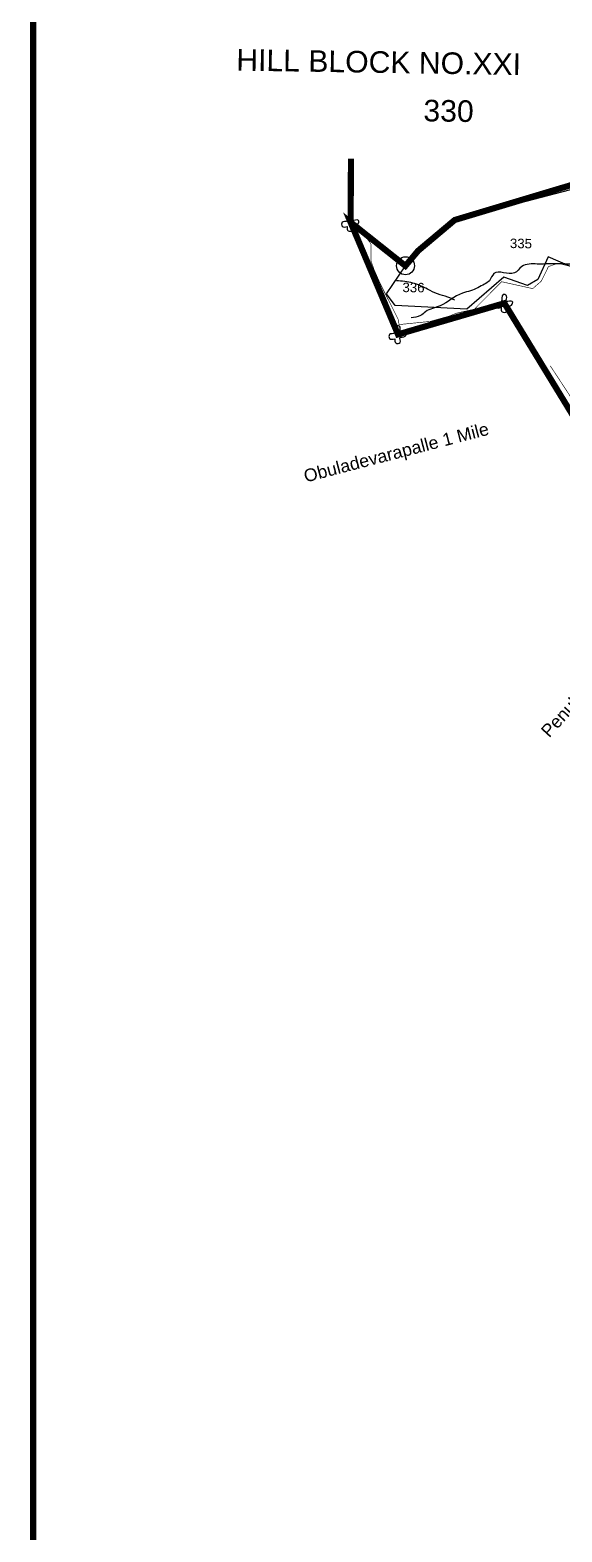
# Model space of a CAD drawing. Header units: feet. Extents: x 793020 to 798207, y 1563925 to 1571484.
# Drawn here: x 793020 to 793883, y 1565172 to 1567607 of the extents above; entities that cross this region are included whole.
import ezdxf
from ezdxf.enums import TextEntityAlignment as Align

# ---------------------------------------------------------------- set-up
doc = ezdxf.new("R2010")
doc.units = ezdxf.units.FT
doc.header["$LTSCALE"] = 15
doc.header["$MEASUREMENT"] = 0
doc.linetypes.add('HIDDEN2', pattern=[0.1875, 0.125, -0.0625])
for name, color, linetype in [('PLOT', 7, 'Continuous'), ('PLOT NO', 7, 'Continuous'), ('ROADS', 6, 'Continuous'), ('TANKS-STREAM', 4, 'Continuous'), ('TEXT', 1, 'Continuous'), ('text2', 7, 'Continuous'), ('VILLAGE STONES', 240, 'Continuous')]:
    doc.layers.add(name, color=color, linetype=linetype)
doc.layers.add('VILLAGE BOUNDRY', color=5, linetype='HIDDEN2', lineweight=100)
doc.styles.get("Standard").update_dxf_attribs({"font": 'arial.ttf'})
doc.linetypes.add('DOTS', pattern='A,1e-06,-3,["●",Standard,S=3,R=0,X=-1.25,Y=-1.25],-3', length=6.000001)

msp = doc.modelspace()

# ---------------------------------------------------------------- linework, layer by layer
at = {"layer": 'PLOT', "lineweight": -2}
for points in [[(793708.7, 1567299.1), (793987.6, 1567372.5), (794035.9, 1567210), (794147.1, 1567208.2), (794158.4, 1567219.2), (794217.4, 1567177.6), (794252.4, 1567175.2), (794277, 1567155.9), (794383, 1567128.1), (794407.5, 1567158.3)], [(794035.9, 1567210), (793937.4, 1567206), (793860, 1567239.6), (793843.6, 1567202.4), (793826.8, 1567193.1), (793788.1, 1567206.5), (793728.3, 1567154.4), (793612, 1567160.2), (793598, 1567179.4), (793628.7, 1567224.7)]]:
    msp.add_lwpolyline(points, dxfattribs=at)
at = {"layer": 'ROADS', "linetype": 'DOTS', "lineweight": -2, "ltscale": 0.15, "const_width": 1}
msp.add_lwpolyline([(793554.5, 1567283.6), (793572.6, 1567260.8), (793573, 1567232.4), (793577.9, 1567218.3), (793588.3, 1567194.9), (793616.9, 1567137.9), (793618.4, 1567129.5), (793669.2, 1567134.7), (793700.3, 1567143.4), (793711.6, 1567148), (793740.6, 1567154.5), (793784.7, 1567199), (793835.2, 1567187.8), (793849.3, 1567200.2), (793860.7, 1567223.6), (793876.2, 1567228.9), (793982.2, 1567202.7), (794097.7, 1567152), (794132.6, 1567200.4), (794154.1, 1567224.2), (794220.4, 1567184.8), (794257.5, 1567179.8)], dxfattribs=at)
at = {"layer": 'ROADS', "linetype": 'HIDDEN2', "lineweight": -2, "ltscale": 10, "const_width": 1, "elevation": -2.1}
msp.add_lwpolyline([(793863.7, 1567062.6), (793898.7, 1567009.3), (793927.7, 1567001.5), (793988.4, 1567029), (794101.1, 1567034.9), (794185.8, 1567066.7), (794371.1, 1567122.7), (794407.5, 1567158.3)], dxfattribs=at)
at = {"layer": 'TANKS-STREAM', "lineweight": -2}
for points in [[(794191.1, 1567195.5, -2.1), (794184.5, 1567193.6, -2.1), (794141.4, 1567190.5, -2.1), (794117.7, 1567188.2, -2.1), (794102, 1567186.4, -2.1), (794083.8, 1567179.8, -2.1), (794070.1, 1567178.7, -2.1), (794045.1, 1567182.5, -2.1), (794030.4, 1567182.7, -2.1), (794000.2, 1567195.8, -2.1), (793986.3, 1567201.5, -2.1), (793960.8, 1567212.8, -2.1), (793905.8, 1567226.3, -2.1), (793880.9, 1567228.1, -2.1), (793842.5, 1567227.7, -2.1), (793817.5, 1567223.6, -2.1), (793805.4, 1567213.2, -2.1), (793772.2, 1567212.4, -2.1), (793764.8, 1567200.5, -2.1), (793757.2, 1567195.2, -2.1), (793734.5, 1567184.3, -2.1), (793721.1, 1567180.4, -2.1), (793684.8, 1567160.1, -2.1), (793661.3, 1567150.4, -2.1), (793653, 1567144.1, -2.1), (793637.9, 1567140.5, -2.1)], [(793709.1, 1567169.1, -2.1), (793697.6, 1567174.1, -2.1), (793680.6, 1567179.2, -2.1), (793664.6, 1567186.9, -2.1), (793640.5, 1567196.9, -2.1), (793614.2, 1567200.7, -2.1)]]:
    msp.add_spline(points, degree=3, dxfattribs=at)
at = {"layer": 'text2', "color": 5, "lineweight": -2, "const_width": 10, "elevation": -2.1}
msp.add_lwpolyline([(798202.3, 1571072.7), (793024.7, 1571072.7), (793024.7, 1563929.6), (798202.3, 1563929.6)], close=True, dxfattribs=at)
at = {"layer": 'VILLAGE BOUNDRY', "lineweight": -2, "ltscale": 10, "const_width": 10}
for points in [[(794057.6, 1567403.6), (793708.7, 1567299.1), (793649.2, 1567249.1), (793628.7, 1567224.7), (793539.7, 1567295.4), (793616.6, 1567113.6), (793789.2, 1567164.1), (793915.8, 1566956.8)], [(793539.7, 1567295.4), (793540.4, 1567398.4)]]:
    msp.add_lwpolyline(points, dxfattribs=at)
at = {"layer": 'VILLAGE STONES', "lineweight": -2}
msp.add_circle((793628.8, 1567224.8), 14.6, dxfattribs=at)
for points in [[(793534.4, 1567288.3, -2.1), (793526.1, 1567288.9, -2.1), (793526, 1567295.3, -2.1), (793534.2, 1567297.5, -2.1), (793537.4, 1567309.5, -2.1), (793543, 1567307.4, -2.1), (793543.3, 1567298.5, -2.1), (793552.6, 1567298.5, -2.1), (793551.3, 1567292.4, -2.1), (793543.2, 1567290.4, -2.1), (793543.1, 1567282.3, -2.1), (793535.9, 1567281.6, -2.1), (793534.4, 1567288.3, -2.1)], [(793783.9, 1567157, -2.1), (793775.6, 1567157.5, -2.1), (793775.5, 1567163.9, -2.1), (793783.7, 1567166.1, -2.1), (793787, 1567178.2, -2.1), (793792.5, 1567176.1, -2.1), (793792.8, 1567167.2, -2.1), (793802.1, 1567167.1, -2.1), (793800.8, 1567161, -2.1), (793792.7, 1567159, -2.1), (793792.6, 1567150.9, -2.1), (793785.4, 1567150.2, -2.1), (793783.9, 1567157, -2.1)], [(793611.3, 1567106.4, -2.1), (793603, 1567107, -2.1), (793602.9, 1567113.4, -2.1), (793611.2, 1567115.6, -2.1), (793614.4, 1567127.7, -2.1), (793619.9, 1567125.5, -2.1), (793620.2, 1567116.6, -2.1), (793629.5, 1567116.6, -2.1), (793628.2, 1567110.5, -2.1), (793620.1, 1567108.5, -2.1), (793620, 1567100.4, -2.1), (793612.9, 1567099.7, -2.1), (793611.3, 1567106.4, -2.1)]]:
    msp.add_spline(points, degree=3, dxfattribs=at)

# ---------------------------------------------------------------- texts
at = {"layer": 'PLOT NO', "lineweight": -2}
for s, p in [('335', (793816.1, 1567261, -2.1)), ('336', (793641.8, 1567189.6, -2.1))]:
    msp.add_text(s, height=15.38, rotation=359.0965, dxfattribs=at).set_placement(p, align=Align.MIDDLE_CENTER)
for s, rotation, p in [('Obuladevarapalle 1 Mile ', 14.6227, (793466.9, 1566873.4, -2.1)), ('Penukonda 12 miles ', 47.5564, (793861.8, 1566458.7, -2.1))]:
    msp.add_text(s, height=20.509, rotation=rotation, dxfattribs=at).set_placement(p)
at = {"layer": 'TEXT', "lineweight": -2}
msp.add_text('HILL BLOCK NO.XXI', height=35, rotation=359.0965, dxfattribs=at).set_placement((793354.1, 1567541.3, -2.1))
msp.add_text('330', height=35, rotation=359.0965, dxfattribs=at).set_placement((793698.7, 1567476, -2.1), align=Align.MIDDLE_CENTER)

doc.saveas('drawing.dxf')
